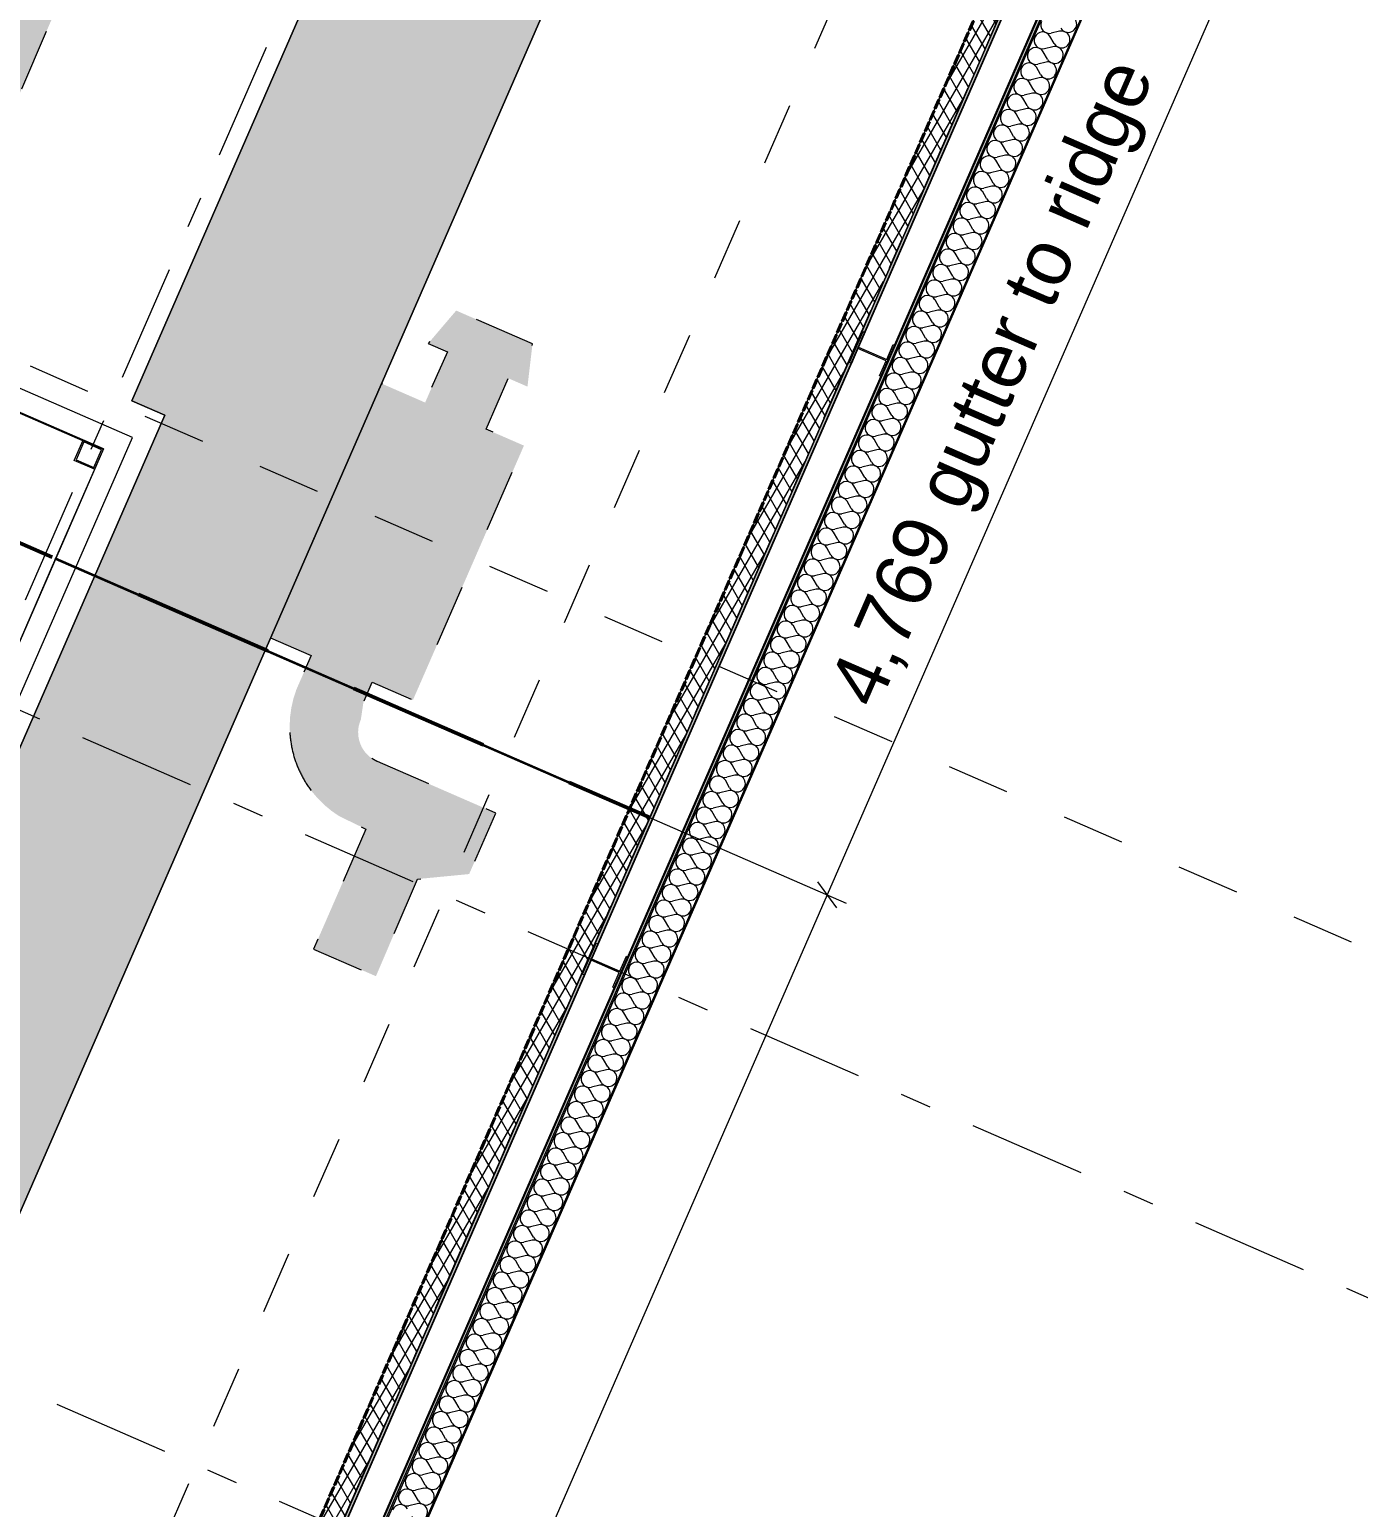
# Model space of a CAD drawing. Header units: millimetres. Extents: x -50172 to 312111, y -142074 to 4572.
# Drawn here: x 15253 to 21238, y -43843 to -37184 of the extents above; entities that cross this region are included whole.
import ezdxf
from ezdxf.enums import TextEntityAlignment as Align

# ---------------------------------------------------------------- set-up
doc = ezdxf.new("R2010")
doc.units = ezdxf.units.MM
doc.header["$MEASUREMENT"] = 0
for name, pattern in [('Dashed', [564.444447, 282.222223, -282.222223]), ('Double Dashed', [1093.611073, 529.166651, -211.666656, 141.111112, -211.666656]), ('Hidden Line', [55, 45, -10]), ('Long Dashed', [1058.333302, 634.99999, -423.333311])]:
    doc.linetypes.add(name, pattern=pattern)
for name, color, linetype in [('A-20-M_Floor_Slab', 7, 'Continuous'), ('A-95-MC_Marker_Section_P2.Marker', 7, 'Continuous'), ('COLUMN.IFC Import', 7, 'Continuous'), ('New_A-15-MG_Structural_Grid_Phase_2', 7, 'Continuous'), ('New_A-20-M_Floor_Slab', 7, 'Continuous'), ('New_A-20-M_Roof', 7, 'Continuous'), ('New_A-25-M_Wall_Ext', 7, 'Continuous'), ('New_A-95-D_1_100', 7, 'Continuous')]:
    doc.layers.add(name, color=color, linetype=linetype)
for name, color, linetype, lineweight, true_color in [('A-20-M_Floor_Slab_Pen_No__107', 7, 'Continuous', 15, 0xa6a6a6), ('New_A-15-MG_Structural_Grid_Phase_2_Pen_No__222', 7, 'Continuous', 13, 0x65af33), ('New_A-25-M_Wall_Ext_Pen_No__107', 7, 'Continuous', 15, 0xa6a6a6), ('New_A-95-P_Drawing_Pen_No__142', 7, 'Continuous', 0, 0xeeeeee), ('New_A-95-P_Drawing_Pen_No__82', 7, 'Continuous', 20, 0xaaaaaa)]:
    doc.layers.add(name, color=color, linetype=linetype, lineweight=lineweight, true_color=true_color)
for name, color, linetype, lineweight in [('A-20-M_Floor_Slab_Pen_No__195', 7, 'Continuous', 35), ('A-20-M_Floor_Slab_Pen_No__4', 7, 'Continuous', 20), ('A-20-M_Floor_Slab_Pen_No__89', 8, 'Continuous', 20), ('A-20-M_Roof_Accessory_Pen_No__1', 7, 'Continuous', 13), ('A-20-M_Roof_Accessory_Pen_No__150', 7, 'Continuous', 0), ('A-95-MC_Marker_Section_P2.Marker_Pen_No__1', 7, 'Continuous', 13), ('COLUMN.IFC Import_Pen_No__2', 8, 'Continuous', 15), ('New_A-20-M_Floor_Slab_Pen_No__87', 8, 'Continuous', 20), ('New_A-20-M_Roof_Accessory_Pen_No__176', 1, 'Continuous', 50), ('New_A-20-M_Roof_Pen_No__92', 8, 'Continuous', 13), ('New_A-25-M_Wall_Ext_Pen_No__1', 7, 'Continuous', 13), ('New_A-95-D_1_100_Pen_No__1', 7, 'Continuous', 13), ('New_A-95-P_Drawing_Pen_No__1', 7, 'Continuous', 13)]:
    doc.layers.add(name, color=color, linetype=linetype, lineweight=lineweight)
doc.styles.add('GENERATED_STYLE_3', font='')
doc.styles.add('GENERATED_STYLE_4', font='')
doc.styles.get('GENERATED_STYLE_3').set_extended_font_data('Arial')
doc.styles.get('GENERATED_STYLE_4').set_extended_font_data('Swis721 BT')
doc.dimstyles.new('GENERATED_STYLE__1', dxfattribs={"dimtxt": 250, "dimasz": 95, "dimexe": 0.18, "dimexo": 50, "dimgap": 0.09, "dimtad": 1, "dimdec": 0, "dimzin": 0, "dimdsep": 46, "dimtxsty": 'GENERATED_STYLE_3', "dimblk": 'ARROWHEAD_2', "dimblk1": 'ARROWHEAD_2', "dimblk2": 'ARROWHEAD_2', "dimcen": 0.09, "dimclrd": 7, "dimclre": 7, "dimclrt": 7, "dimadec": 0, "dimazin": 0, "dimtfac": 1, "dimtdec": 4, "dimtmove": 0, "dimatfit": 3, "dimfxl": 1, "dimtolj": 1, "dimtzin": 0, "dimarcsym": 0})

# ---------------------------------------------------------------- blocks, each defined once
blk = doc.blocks.new('Roof_1_1', base_point=(-23076.4, -22803))
at = {"layer": 'New_A-20-M_Roof_Pen_No__92', "linetype": 'Continuous', "flags": 128}
for points in [[(15369.9, -39567.5), (15073.7, -40247)], [(15370.9, -39565.3), (15370.7, -39565.7), (15369.9, -39567.5)], [(18046, -40734.4), (15369.9, -39567.5)], [(15369.9, -39567.5), (18046, -40734.4)], [(15370.7, -39565.7), (18046.8, -40732.6)], [(18047, -40732.2), (15370.9, -39565.3)], [(14148.5, -49672.6), (18046, -40734.4)], [(18047, -40732.2), (18046.8, -40732.6), (18046, -40734.4)]]:
    blk.add_lwpolyline(points, dxfattribs=at)
blk = doc.blocks.new('Roof_2_1', base_point=(-19442.3, -19430.5))
at = {"layer": 'New_A-20-M_Roof_Pen_No__92', "linetype": 'Continuous', "flags": 128}
for points in [[(18046, -40734.4), (19862.2, -36569.2)], [(12631, -37788.1), (15584.3, -39075.9)], [(15584.5, -39075.5), (12631.2, -37787.7)], [(15585.3, -39073.7), (12632, -37785.9)], [(12632, -37785.9), (15585.3, -39073.6)], [(15585.3, -39073.6), (15369.9, -39567.5)], [(15368.9, -39569.8), (15369.1, -39569.4), (15369.9, -39567.6)], [(15368.9, -39569.8), (18045, -40736.7)], [(18045.2, -40736.3), (15369.1, -39569.4)], [(15369.9, -39567.5), (18046, -40734.4)], [(18046, -40734.4), (15369.9, -39567.6)], [(18045, -40736.7), (18045.2, -40736.3), (18046, -40734.4)]]:
    blk.add_lwpolyline(points, dxfattribs=at)
blk = doc.blocks.new('Slab_2_1', base_point=(22220.5, -31567.4))
at = {"layer": 'A-20-M_Floor_Slab_Pen_No__89', "linetype": 'Continuous', "flags": 128}
blk.add_lwpolyline([(22220.5, -31567.4), (1807.4, -22666.3), (1702.5, -22906.9), (21875, -31703.1), (12362.1, -53519.2), (-4050.1, -46362.7), (-4155, -46603.2), (12497.8, -53864.7)], close=True, dxfattribs=at)
blk = doc.blocks.new('*X78')
at = {"layer": 'New_A-25-M_Wall_Ext_Pen_No__107', "linetype": 'Continuous'}
for p, q in [((19867.2, -37247.7), (19848.4, -37214.5)), ((19891.6, -37191.8), (19854.5, -37200.6)), ((19836.7, -37317.5), (19817.9, -37284.4)), ((19861.1, -37261.6), (19824, -37270.4)), ((19806.3, -37387.3), (19787.5, -37354.2)), ((19830.6, -37331.5), (19793.6, -37340.2)), ((19800.2, -37401.3), (19763.1, -37410.1)), ((19769.7, -37471.1), (19732.7, -37479.9)), ((19775.8, -37457.2), (19757, -37424)), ((19739.3, -37541), (19702.2, -37549.8)), ((19745.4, -37527), (19726.6, -37493.9)), ((19708.8, -37610.8), (19671.8, -37619.6)), ((19714.9, -37596.9), (19696.1, -37563.7)), ((19678.4, -37680.7), (19641.3, -37689.4)), ((19684.5, -37666.7), (19665.7, -37633.6)), ((19647.9, -37750.5), (19610.9, -37759.3)), ((19654, -37736.5), (19635.2, -37703.4)), ((19617.5, -37820.3), (19580.4, -37829.1)), ((19623.6, -37806.4), (19604.8, -37773.2)), ((19593.1, -37876.2), (19574.3, -37843.1)), ((19562.7, -37946.1), (19543.9, -37912.9)), ((19587, -37890.2), (19549.9, -37899)), ((19532.2, -38015.9), (19513.4, -37982.8)), ((19556.6, -37960), (19519.5, -37968.8)), ((19501.7, -38085.7), (19482.9, -38052.6)), ((19526.1, -38029.9), (19489, -38038.6)), ((19471.3, -38155.6), (19452.5, -38122.4)), ((19495.7, -38099.7), (19458.6, -38108.5)), ((19440.8, -38225.4), (19422, -38192.3)), ((19465.2, -38169.5), (19428.1, -38178.3)), ((19410.4, -38295.2), (19391.6, -38262.1)), ((19434.7, -38239.4), (19397.7, -38248.1)), ((19379.9, -38365.1), (19361.1, -38332)), ((19404.3, -38309.2), (19367.2, -38318)), ((19349.5, -38434.9), (19330.7, -38401.8)), ((19373.8, -38379.1), (19336.8, -38387.8)), ((19319, -38504.8), (19300.2, -38471.6)), ((19343.4, -38448.9), (19306.3, -38457.7)), ((19288.6, -38574.6), (19269.8, -38541.5)), ((19312.9, -38518.7), (19275.9, -38527.5)), ((19258.1, -38644.4), (19239.3, -38611.3)), ((19282.5, -38588.6), (19245.4, -38597.3)), ((19227.7, -38714.3), (19208.9, -38681.2)), ((19252, -38658.4), (19215, -38667.2)), ((19197.2, -38784.1), (19178.4, -38751)), ((19221.6, -38728.3), (19184.5, -38737)), ((19191.1, -38798.1), (19154, -38806.9)), ((19160.7, -38867.9), (19123.6, -38876.7)), ((19166.8, -38854), (19148, -38820.8)), ((19130.2, -38937.8), (19093.1, -38946.5)), ((19136.3, -38923.8), (19117.5, -38890.7)), ((19099.8, -39007.6), (19062.7, -39016.4)), ((19105.9, -38993.6), (19087.1, -38960.5)), ((19069.3, -39077.5), (19032.2, -39086.2)), ((19075.4, -39063.5), (19056.6, -39030.4)), ((19038.9, -39147.3), (19001.8, -39156.1)), ((19044.9, -39133.3), (19026.1, -39100.2)), ((19008.4, -39217.1), (18971.3, -39225.9)), ((19014.5, -39203.2), (18995.7, -39170)), ((18984, -39273), (18965.2, -39239.9)), ((18953.6, -39342.8), (18934.8, -39309.7)), ((18977.9, -39287), (18940.9, -39295.7)), ((18923.1, -39412.7), (18904.3, -39379.6)), ((18947.5, -39356.8), (18910.4, -39365.6)), ((18892.7, -39482.5), (18873.9, -39449.4)), ((18917, -39426.7), (18880, -39435.4)), ((18862.2, -39552.4), (18843.4, -39519.2)), ((18886.6, -39496.5), (18849.5, -39505.3)), ((18831.8, -39622.2), (18813, -39589.1)), ((18856.1, -39566.3), (18819.1, -39575.1)), ((18801.3, -39692), (18782.5, -39658.9)), ((18825.7, -39636.2), (18788.6, -39644.9)), ((18770.9, -39761.9), (18752.1, -39728.7)), ((18795.2, -39706), (18758.2, -39714.8)), ((18740.4, -39831.7), (18721.6, -39798.6)), ((18764.8, -39775.8), (18727.7, -39784.6)), ((18710, -39901.6), (18691.2, -39868.4)), ((18734.3, -39845.7), (18697.2, -39854.5)), ((18679.5, -39971.4), (18660.7, -39938.3)), ((18703.9, -39915.5), (18666.8, -39924.3)), ((18649, -40041.2), (18630.2, -40008.1)), ((18673.4, -39985.4), (18636.3, -39994.1)), ((18618.6, -40111.1), (18599.8, -40077.9)), ((18643, -40055.2), (18605.9, -40064)), ((18588.1, -40180.9), (18569.3, -40147.8)), ((18612.5, -40125), (18575.4, -40133.8)), ((18582.1, -40194.9), (18545, -40203.7)), ((18551.6, -40264.7), (18514.5, -40273.5)), ((18557.7, -40250.8), (18538.9, -40217.6)), ((18521.1, -40334.6), (18484.1, -40343.3)), ((18527.2, -40320.6), (18508.4, -40287.5)), ((18490.7, -40404.4), (18453.6, -40413.2)), ((18496.8, -40390.4), (18478, -40357.3)), ((18460.2, -40474.2), (18423.2, -40483)), ((18466.3, -40460.3), (18447.5, -40427.1)), ((18429.8, -40544.1), (18392.7, -40552.9)), ((18435.9, -40530.1), (18417.1, -40497)), ((18399.3, -40613.9), (18362.3, -40622.7)), ((18405.4, -40600), (18386.6, -40566.8)), ((18375, -40669.8), (18356.2, -40636.7)), ((18344.5, -40739.6), (18325.7, -40706.5)), ((18368.9, -40683.8), (18331.8, -40692.5)), ((18314.1, -40809.5), (18295.3, -40776.3)), ((18338.4, -40753.6), (18301.4, -40762.4)), ((18283.6, -40879.3), (18264.8, -40846.2)), ((18308, -40823.4), (18270.9, -40832.2)), ((18253.2, -40949.2), (18234.4, -40916)), ((18277.5, -40893.3), (18240.4, -40902.1)), ((18222.7, -41019), (18203.9, -40985.9)), ((18247.1, -40963.1), (18210, -40971.9)), ((18192.2, -41088.8), (18173.4, -41055.7)), ((18216.6, -41033), (18179.5, -41041.7)), ((18161.8, -41158.7), (18143, -41125.5)), ((18186.2, -41102.8), (18149.1, -41111.6)), ((18131.3, -41228.5), (18112.5, -41195.4)), ((18155.7, -41172.6), (18118.6, -41181.4)), ((18100.9, -41298.4), (18082.1, -41265.2)), ((18125.2, -41242.5), (18088.2, -41251.3)), ((18070.4, -41368.2), (18051.6, -41335.1)), ((18094.8, -41312.3), (18057.7, -41321.1)), ((18040, -41438), (18021.2, -41404.9)), ((18064.3, -41382.2), (18027.3, -41390.9)), ((18009.5, -41507.9), (17990.7, -41474.7)), ((18033.9, -41452), (17996.8, -41460.8)), ((17979.1, -41577.7), (17960.3, -41544.6)), ((18003.4, -41521.8), (17966.4, -41530.6)), ((17948.6, -41647.6), (17929.8, -41614.4)), ((17973, -41591.7), (17935.9, -41600.4)), ((17942.5, -41661.5), (17905.5, -41670.3)), ((17912.1, -41731.4), (17875, -41740.1)), ((17918.2, -41717.4), (17899.4, -41684.3)), ((17881.6, -41801.2), (17844.5, -41810)), ((17887.7, -41787.2), (17868.9, -41754.1)), ((17851.2, -41871), (17814.1, -41879.8)), ((17857.3, -41857.1), (17838.5, -41823.9)), ((17820.7, -41940.9), (17783.6, -41949.6)), ((17826.8, -41926.9), (17808, -41893.8)), ((17790.3, -42010.7), (17753.2, -42019.5)), ((17796.3, -41996.7), (17777.5, -41963.6)), ((17759.8, -42080.6), (17722.7, -42089.3)), ((17765.9, -42066.6), (17747.1, -42033.5)), ((17735.4, -42136.4), (17716.6, -42103.3)), ((17705, -42206.3), (17686.2, -42173.1)), ((17729.4, -42150.4), (17692.3, -42159.2)), ((17674.5, -42276.1), (17655.7, -42243)), ((17698.9, -42220.2), (17661.8, -42229)), ((17644.1, -42345.9), (17625.3, -42312.8)), ((17668.4, -42290.1), (17631.4, -42298.8)), ((17613.6, -42415.8), (17594.8, -42382.7)), ((17638, -42359.9), (17600.9, -42368.7)), ((17583.2, -42485.6), (17564.4, -42452.5)), ((17607.5, -42429.8), (17570.5, -42438.5)), ((17552.7, -42555.5), (17533.9, -42522.3)), ((17577.1, -42499.6), (17540, -42508.4)), ((17522.3, -42625.3), (17503.5, -42592.2)), ((17546.6, -42569.4), (17509.6, -42578.2)), ((17491.8, -42695.1), (17473, -42662)), ((17516.2, -42639.3), (17479.1, -42648)), ((17461.4, -42765), (17442.6, -42731.9)), ((17485.7, -42709.1), (17448.7, -42717.9)), ((17430.9, -42834.8), (17412.1, -42801.7)), ((17455.3, -42779), (17418.2, -42787.7)), ((17400.5, -42904.7), (17381.7, -42871.5)), ((17424.8, -42848.8), (17387.7, -42857.6)), ((17370, -42974.5), (17351.2, -42941.4)), ((17394.4, -42918.6), (17357.3, -42927.4)), ((17339.5, -43044.3), (17320.7, -43011.2)), ((17363.9, -42988.5), (17326.8, -42997.2)), ((17333.5, -43058.3), (17296.4, -43067.1)), ((17303, -43128.2), (17265.9, -43136.9)), ((17309.1, -43114.2), (17290.3, -43081)), ((17272.5, -43198), (17235.5, -43206.8)), ((17278.6, -43184), (17259.8, -43150.9)), ((17242.1, -43267.8), (17205, -43276.6)), ((17248.2, -43253.9), (17229.4, -43220.7)), ((17211.6, -43337.7), (17174.6, -43346.4)), ((17217.7, -43323.7), (17198.9, -43290.6)), ((17181.2, -43407.5), (17144.1, -43416.3)), ((17187.3, -43393.5), (17168.5, -43360.4)), ((17150.7, -43477.3), (17113.7, -43486.1)), ((17156.8, -43463.4), (17138, -43430.2)), ((17126.4, -43533.2), (17107.6, -43500.1)), ((17095.9, -43603.1), (17077.1, -43569.9)), ((17120.3, -43547.2), (17083.2, -43556)), ((17065.5, -43672.9), (17046.7, -43639.8)), ((17089.8, -43617), (17052.8, -43625.8)), ((17035, -43742.7), (17016.2, -43709.6)), ((17059.4, -43686.9), (17022.3, -43695.6)), ((17004.6, -43812.6), (16985.8, -43779.4)), ((17028.9, -43756.7), (16991.8, -43765.5)), ((16998.5, -43826.5), (16961.4, -43835.3))]:
    blk.add_line(p, q, dxfattribs=at)
for centre, start, end in [((19845.7, -37163.5), 156.44041, 283.31031), ((19930.8, -37159), 209.57051, 103.31031), ((19815.3, -37233.3), 156.44041, 283.31031), ((19815.3, -37233.3), 29.57051, 156.44041), ((19900.3, -37228.9), 209.57051, 103.31031), ((19784.8, -37303.2), 29.57051, 156.44041), ((19869.9, -37298.7), 209.57051, 103.31031), ((19754.3, -37373), 29.57051, 156.44041), ((19784.8, -37303.2), 156.44041, 283.31031), ((19839.4, -37368.5), 209.57051, 103.31031), ((19723.9, -37442.8), 29.57051, 156.44041), ((19754.3, -37373), 156.44041, 283.31031), ((19809, -37438.4), 209.57051, 103.31031), ((19693.4, -37512.7), 29.57051, 156.44041), ((19723.9, -37442.8), 156.44041, 283.31031), ((19778.5, -37508.2), 209.57051, 103.31031), ((19663, -37582.5), 29.57051, 156.44041), ((19693.4, -37512.7), 156.44041, 283.31031), ((19748.1, -37578.1), 209.57051, 103.31031), ((19632.5, -37652.4), 29.57051, 156.44041), ((19663, -37582.5), 156.44041, 283.31031), ((19717.6, -37647.9), 209.57051, 103.31031), ((19602.1, -37722.2), 29.57051, 156.44041), ((19632.5, -37652.4), 156.44041, 283.31031), ((19687.1, -37717.7), 209.57051, 103.31031), ((19602.1, -37722.2), 156.44041, 283.31031), ((19656.7, -37787.6), 209.57051, 103.31031), ((19571.6, -37792), 156.44041, 283.31031), ((19571.6, -37792), 29.57051, 156.44041), ((19626.2, -37857.4), 209.57051, 103.31031), ((19541.2, -37861.9), 156.44041, 283.31031), ((19541.2, -37861.9), 29.57051, 156.44041), ((19510.7, -37931.7), 156.44041, 283.31031), ((19510.7, -37931.7), 29.57051, 156.44041), ((19595.8, -37927.3), 209.57051, 103.31031), ((19480.3, -38001.6), 156.44041, 283.31031), ((19480.3, -38001.6), 29.57051, 156.44041), ((19565.3, -37997.1), 209.57051, 103.31031), ((19449.8, -38071.4), 156.44041, 283.31031), ((19449.8, -38071.4), 29.57051, 156.44041), ((19534.9, -38066.9), 209.57051, 103.31031), ((19419.4, -38141.2), 156.44041, 283.31031), ((19419.4, -38141.2), 29.57051, 156.44041), ((19504.4, -38136.8), 209.57051, 103.31031), ((19388.9, -38211.1), 156.44041, 283.31031), ((19388.9, -38211.1), 29.57051, 156.44041), ((19474, -38206.6), 209.57051, 103.31031), ((19358.5, -38280.9), 156.44041, 283.31031), ((19358.5, -38280.9), 29.57051, 156.44041), ((19443.5, -38276.4), 209.57051, 103.31031), ((19328, -38350.8), 156.44041, 283.31031), ((19328, -38350.8), 29.57051, 156.44041), ((19413.1, -38346.3), 209.57051, 103.31031), ((19297.5, -38420.6), 156.44041, 283.31031), ((19297.5, -38420.6), 29.57051, 156.44041), ((19382.6, -38416.1), 209.57051, 103.31031), ((19267.1, -38490.4), 156.44041, 283.31031), ((19267.1, -38490.4), 29.57051, 156.44041), ((19352.2, -38486), 209.57051, 103.31031), ((19236.6, -38560.3), 156.44041, 283.31031), ((19236.6, -38560.3), 29.57051, 156.44041), ((19321.7, -38555.8), 209.57051, 103.31031), ((19206.2, -38630.1), 156.44041, 283.31031), ((19206.2, -38630.1), 29.57051, 156.44041), ((19291.3, -38625.6), 209.57051, 103.31031), ((19175.7, -38700), 156.44041, 283.31031), ((19175.7, -38700), 29.57051, 156.44041), ((19260.8, -38695.5), 209.57051, 103.31031), ((19145.3, -38769.8), 29.57051, 156.44041), ((19230.3, -38765.3), 209.57051, 103.31031), ((19114.8, -38839.6), 29.57051, 156.44041), ((19145.3, -38769.8), 156.44041, 283.31031), ((19199.9, -38835.2), 209.57051, 103.31031), ((19084.4, -38909.5), 29.57051, 156.44041), ((19114.8, -38839.6), 156.44041, 283.31031), ((19169.4, -38905), 209.57051, 103.31031), ((19053.9, -38979.3), 29.57051, 156.44041), ((19084.4, -38909.5), 156.44041, 283.31031), ((19139, -38974.8), 209.57051, 103.31031), ((19023.5, -39049.2), 29.57051, 156.44041), ((19053.9, -38979.3), 156.44041, 283.31031), ((19108.5, -39044.7), 209.57051, 103.31031), ((18993, -39119), 29.57051, 156.44041), ((19023.5, -39049.2), 156.44041, 283.31031), ((19078.1, -39114.5), 209.57051, 103.31031), ((18962.6, -39188.8), 29.57051, 156.44041), ((18993, -39119), 156.44041, 283.31031), ((19047.6, -39184.4), 209.57051, 103.31031), ((18962.6, -39188.8), 156.44041, 283.31031), ((19017.2, -39254.2), 209.57051, 103.31031), ((18932.1, -39258.7), 156.44041, 283.31031), ((18932.1, -39258.7), 29.57051, 156.44041), ((18901.7, -39328.5), 156.44041, 283.31031), ((18901.7, -39328.5), 29.57051, 156.44041), ((18986.7, -39324), 209.57051, 103.31031), ((18871.2, -39398.3), 156.44041, 283.31031), ((18871.2, -39398.3), 29.57051, 156.44041), ((18956.3, -39393.9), 209.57051, 103.31031), ((18840.7, -39468.2), 156.44041, 283.31031), ((18840.7, -39468.2), 29.57051, 156.44041), ((18925.8, -39463.7), 209.57051, 103.31031), ((18810.3, -39538), 156.44041, 283.31031), ((18810.3, -39538), 29.57051, 156.44041), ((18895.4, -39533.6), 209.57051, 103.31031), ((18779.8, -39607.9), 156.44041, 283.31031), ((18779.8, -39607.9), 29.57051, 156.44041), ((18864.9, -39603.4), 209.57051, 103.31031), ((18749.4, -39677.7), 156.44041, 283.31031), ((18749.4, -39677.7), 29.57051, 156.44041), ((18834.4, -39673.2), 209.57051, 103.31031), ((18718.9, -39747.5), 156.44041, 283.31031), ((18718.9, -39747.5), 29.57051, 156.44041), ((18804, -39743.1), 209.57051, 103.31031), ((18688.5, -39817.4), 156.44041, 283.31031), ((18688.5, -39817.4), 29.57051, 156.44041), ((18773.5, -39812.9), 209.57051, 103.31031), ((18658, -39887.2), 156.44041, 283.31031), ((18658, -39887.2), 29.57051, 156.44041), ((18743.1, -39882.8), 209.57051, 103.31031), ((18627.6, -39957.1), 156.44041, 283.31031), ((18627.6, -39957.1), 29.57051, 156.44041), ((18712.6, -39952.6), 209.57051, 103.31031), ((18597.1, -40026.9), 156.44041, 283.31031), ((18597.1, -40026.9), 29.57051, 156.44041), ((18682.2, -40022.4), 209.57051, 103.31031), ((18566.7, -40096.7), 156.44041, 283.31031), ((18566.7, -40096.7), 29.57051, 156.44041), ((18651.7, -40092.3), 209.57051, 103.31031), ((18536.2, -40166.6), 29.57051, 156.44041), ((18621.3, -40162.1), 209.57051, 103.31031), ((18505.8, -40236.4), 29.57051, 156.44041), ((18536.2, -40166.6), 156.44041, 283.31031), ((18590.8, -40232), 209.57051, 103.31031), ((18475.3, -40306.3), 29.57051, 156.44041), ((18505.8, -40236.4), 156.44041, 283.31031), ((18560.4, -40301.8), 209.57051, 103.31031), ((18444.8, -40376.1), 29.57051, 156.44041), ((18475.3, -40306.3), 156.44041, 283.31031), ((18529.9, -40371.6), 209.57051, 103.31031), ((18414.4, -40445.9), 29.57051, 156.44041), ((18444.8, -40376.1), 156.44041, 283.31031), ((18499.5, -40441.5), 209.57051, 103.31031), ((18383.9, -40515.8), 29.57051, 156.44041), ((18414.4, -40445.9), 156.44041, 283.31031), ((18469, -40511.3), 209.57051, 103.31031), ((18353.5, -40585.6), 29.57051, 156.44041), ((18383.9, -40515.8), 156.44041, 283.31031), ((18438.6, -40581.2), 209.57051, 103.31031), ((18353.5, -40585.6), 156.44041, 283.31031), ((18408.1, -40651), 209.57051, 103.31031), ((18323, -40655.5), 156.44041, 283.31031), ((18323, -40655.5), 29.57051, 156.44041), ((18377.6, -40720.8), 209.57051, 103.31031), ((18292.6, -40725.3), 156.44041, 283.31031), ((18292.6, -40725.3), 29.57051, 156.44041), ((18262.1, -40795.1), 156.44041, 283.31031), ((18262.1, -40795.1), 29.57051, 156.44041), ((18347.2, -40790.7), 209.57051, 103.31031), ((18231.7, -40865), 156.44041, 283.31031), ((18231.7, -40865), 29.57051, 156.44041), ((18316.7, -40860.5), 209.57051, 103.31031), ((18201.2, -40934.8), 156.44041, 283.31031), ((18201.2, -40934.8), 29.57051, 156.44041), ((18286.3, -40930.4), 209.57051, 103.31031), ((18170.8, -41004.7), 156.44041, 283.31031), ((18170.8, -41004.7), 29.57051, 156.44041), ((18255.8, -41000.2), 209.57051, 103.31031), ((18140.3, -41074.5), 156.44041, 283.31031), ((18140.3, -41074.5), 29.57051, 156.44041), ((18225.4, -41070), 209.57051, 103.31031), ((18109.9, -41144.3), 156.44041, 283.31031), ((18109.9, -41144.3), 29.57051, 156.44041), ((18194.9, -41139.9), 209.57051, 103.31031), ((18079.4, -41214.2), 156.44041, 283.31031), ((18079.4, -41214.2), 29.57051, 156.44041), ((18164.5, -41209.7), 209.57051, 103.31031), ((18049, -41284), 156.44041, 283.31031), ((18049, -41284), 29.57051, 156.44041), ((18134, -41279.6), 209.57051, 103.31031), ((18018.5, -41353.9), 156.44041, 283.31031), ((18018.5, -41353.9), 29.57051, 156.44041), ((18103.6, -41349.4), 209.57051, 103.31031), ((17988, -41423.7), 156.44041, 283.31031), ((17988, -41423.7), 29.57051, 156.44041), ((18073.1, -41419.2), 209.57051, 103.31031), ((17957.6, -41493.5), 156.44041, 283.31031), ((17957.6, -41493.5), 29.57051, 156.44041), ((18042.7, -41489.1), 209.57051, 103.31031), ((17927.1, -41563.4), 156.44041, 283.31031), ((17927.1, -41563.4), 29.57051, 156.44041), ((18012.2, -41558.9), 209.57051, 103.31031), ((17896.7, -41633.2), 29.57051, 156.44041), ((17981.8, -41628.8), 209.57051, 103.31031), ((17866.2, -41703.1), 29.57051, 156.44041), ((17896.7, -41633.2), 156.44041, 283.31031), ((17951.3, -41698.6), 209.57051, 103.31031), ((17835.8, -41772.9), 29.57051, 156.44041), ((17866.2, -41703.1), 156.44041, 283.31031), ((17920.8, -41768.4), 209.57051, 103.31031), ((17805.3, -41842.7), 29.57051, 156.44041), ((17835.8, -41772.9), 156.44041, 283.31031), ((17890.4, -41838.3), 209.57051, 103.31031), ((17774.9, -41912.6), 29.57051, 156.44041), ((17805.3, -41842.7), 156.44041, 283.31031), ((17859.9, -41908.1), 209.57051, 103.31031), ((17744.4, -41982.4), 29.57051, 156.44041), ((17774.9, -41912.6), 156.44041, 283.31031), ((17829.5, -41977.9), 209.57051, 103.31031), ((17714, -42052.3), 29.57051, 156.44041), ((17744.4, -41982.4), 156.44041, 283.31031), ((17799, -42047.8), 209.57051, 103.31031), ((17714, -42052.3), 156.44041, 283.31031), ((17768.6, -42117.6), 209.57051, 103.31031), ((17683.5, -42122.1), 156.44041, 283.31031), ((17683.5, -42122.1), 29.57051, 156.44041), ((17653.1, -42191.9), 156.44041, 283.31031), ((17653.1, -42191.9), 29.57051, 156.44041), ((17738.1, -42187.5), 209.57051, 103.31031), ((17622.6, -42261.8), 156.44041, 283.31031), ((17622.6, -42261.8), 29.57051, 156.44041), ((17707.7, -42257.3), 209.57051, 103.31031), ((17592.1, -42331.6), 156.44041, 283.31031), ((17592.1, -42331.6), 29.57051, 156.44041), ((17677.2, -42327.1), 209.57051, 103.31031), ((17561.7, -42401.5), 156.44041, 283.31031), ((17561.7, -42401.5), 29.57051, 156.44041), ((17646.8, -42397), 209.57051, 103.31031), ((17531.2, -42471.3), 156.44041, 283.31031), ((17531.2, -42471.3), 29.57051, 156.44041), ((17616.3, -42466.8), 209.57051, 103.31031), ((17500.8, -42541.1), 156.44041, 283.31031), ((17500.8, -42541.1), 29.57051, 156.44041), ((17585.9, -42536.7), 209.57051, 103.31031), ((17470.3, -42611), 156.44041, 283.31031), ((17470.3, -42611), 29.57051, 156.44041), ((17555.4, -42606.5), 209.57051, 103.31031), ((17439.9, -42680.8), 156.44041, 283.31031), ((17439.9, -42680.8), 29.57051, 156.44041), ((17524.9, -42676.3), 209.57051, 103.31031), ((17409.4, -42750.7), 156.44041, 283.31031), ((17409.4, -42750.7), 29.57051, 156.44041), ((17494.5, -42746.2), 209.57051, 103.31031), ((17379, -42820.5), 156.44041, 283.31031), ((17379, -42820.5), 29.57051, 156.44041), ((17464, -42816), 209.57051, 103.31031), ((17348.5, -42890.3), 156.44041, 283.31031), ((17348.5, -42890.3), 29.57051, 156.44041), ((17433.6, -42885.9), 209.57051, 103.31031), ((17318.1, -42960.2), 156.44041, 283.31031), ((17318.1, -42960.2), 29.57051, 156.44041), ((17403.1, -42955.7), 209.57051, 103.31031), ((17287.6, -43030), 29.57051, 156.44041), ((17372.7, -43025.5), 209.57051, 103.31031), ((17257.2, -43099.8), 29.57051, 156.44041), ((17287.6, -43030), 156.44041, 283.31031), ((17342.2, -43095.4), 209.57051, 103.31031), ((17226.7, -43169.7), 29.57051, 156.44041), ((17257.2, -43099.8), 156.44041, 283.31031), ((17311.8, -43165.2), 209.57051, 103.31031), ((17196.3, -43239.5), 29.57051, 156.44041), ((17226.7, -43169.7), 156.44041, 283.31031), ((17281.3, -43235.1), 209.57051, 103.31031), ((17165.8, -43309.4), 29.57051, 156.44041), ((17196.3, -43239.5), 156.44041, 283.31031), ((17250.9, -43304.9), 209.57051, 103.31031), ((17135.3, -43379.2), 29.57051, 156.44041), ((17165.8, -43309.4), 156.44041, 283.31031), ((17220.4, -43374.7), 209.57051, 103.31031), ((17104.9, -43449), 29.57051, 156.44041), ((17135.3, -43379.2), 156.44041, 283.31031), ((17190, -43444.6), 209.57051, 103.31031), ((17104.9, -43449), 156.44041, 283.31031), ((17159.5, -43514.4), 209.57051, 103.31031), ((17074.4, -43518.9), 156.44041, 283.31031), ((17074.4, -43518.9), 29.57051, 156.44041), ((17129.1, -43584.3), 209.57051, 103.31031), ((17044, -43588.7), 156.44041, 283.31031), ((17044, -43588.7), 29.57051, 156.44041), ((17013.5, -43658.6), 156.44041, 283.31031), ((17013.5, -43658.6), 29.57051, 156.44041), ((17098.6, -43654.1), 209.57051, 103.31031), ((16983.1, -43728.4), 156.44041, 283.31031), ((16983.1, -43728.4), 29.57051, 156.44041), ((17068.1, -43723.9), 209.57051, 103.31031), ((16952.6, -43798.2), 156.44041, 283.31031), ((16952.6, -43798.2), 29.57051, 156.44041), ((17037.7, -43793.8), 209.57051, 103.31031), ((16922.2, -43868.1), 29.57051, 156.44041), ((17007.2, -43863.6), 209.57051, 103.31031)]:
    blk.add_arc(centre, 38.1, start, end, dxfattribs=at)
blk = doc.blocks.new('Wall_2_1', base_point=(12413.8, -53650.9))
at = {"layer": 'New_A-25-M_Wall_Ext_Pen_No__107', "linetype": 'Continuous'}
h = blk.add_hatch(dxfattribs=at)
h.set_pattern_fill('Plaster_0001', color=256, style=0, pattern_type=2)
h.set_pattern_definition([(0, (0, 0), (0, 173.2051), [0, -100]), (0, (50, 86.6), (0, 173.2051), [0, -100])])
h.paths.add_polyline_path([(12592.1, -54105), (22460.8, -31473), (22454.8, -31475.4), (12589.8, -54099.1)])
for points in [[(12504, -53880.6), (22236.3, -31561.2), (22220.5, -31567.4), (12497.8, -53864.8)], [(22006.6, -31651.4), (12413.8, -53650.9), (12420.2, -53667.3), (22023.1, -31644.9)]]:
    blk.add_hatch(color=256, dxfattribs=at).paths.add_polyline_path(points)
at = {"layer": 'New_A-25-M_Wall_Ext_Pen_No__107', "linetype": 'Continuous', "lineweight": 0, "true_color": 0x535353}
for points in [[(12497.8, -53864.8), (22220.5, -31567.4), (22216.6, -31568.9), (12496.2, -53860.8)], [(12421.8, -53671.3), (22027, -31643.4), (22023.1, -31644.9), (12420.2, -53667.3)]]:
    blk.add_hatch(color=251, dxfattribs=at).paths.add_polyline_path(points)
at = {"layer": 'New_A-25-M_Wall_Ext_Pen_No__1', "linetype": 'Continuous'}
for p, q in [((12589.8, -54099.1), (22454.8, -31475.4)), ((12504, -53880.6), (22236.3, -31561.2)), ((12507.1, -53888.5), (22244.2, -31558.1)), ((12496.2, -53860.8), (22216.6, -31568.9)), ((12497.8, -53864.8), (22220.5, -31567.4)), ((22023.1, -31644.9), (12420.2, -53667.3)), ((12421.8, -53671.3), (22027, -31643.4))]:
    blk.add_line(p, q, dxfattribs=at)
at = {"layer": 'New_A-25-M_Wall_Ext_Pen_No__1', "linetype": 'Continuous', "flags": 128}
for points in [[(12592.1, -54105), (22460.8, -31473)], [(22006.6, -31651.4), (12413.8, -53650.9)]]:
    blk.add_lwpolyline(points, dxfattribs=at)
at = {"layer": 'New_A-25-M_Wall_Ext', "color": 250, "lineweight": 50, "true_color": 0x2a2a2a}
blk.add_blockref('*X78', (0, 0), dxfattribs=at)
blk = doc.blocks.new('Wall_20_1', base_point=(15585.3, -39073.6))
at = {"layer": 'New_A-20-M_Floor_Slab_Pen_No__87', "linetype": 'Continuous', "flags": 128}
for points in [[(15585.3, -39073.6), (15073.7, -40247)], [(15125.3, -40378.6), (15716.9, -39022)]]:
    blk.add_lwpolyline(points, dxfattribs=at)
blk = doc.blocks.new('Wall_21_1', base_point=(12632, -37785.9))
at = {"layer": 'New_A-20-M_Floor_Slab_Pen_No__87', "linetype": 'Continuous', "flags": 128}
for points in [[(15716.9, -39022), (12580.3, -37654.2)], [(12632, -37785.9), (15585.3, -39073.6)]]:
    blk.add_lwpolyline(points, dxfattribs=at)
blk = doc.blocks.new('*X145')
at = {"layer": 'A-20-M_Floor_Slab_Pen_No__107', "linetype": 'Continuous'}
for points in [[(19282.1, -37649.5), (19284.2, -37649.5), (19348.1, -37503), (19348.1, -37499.5), (19347.5, -37499.5)], [(19348.1, -37498), (19347.5, -37499.5), (19348.1, -37499.5)], [(19216.6, -37799.5), (19218.8, -37799.5), (19284.2, -37649.5), (19282.1, -37649.5)], [(19216.6, -37799.5), (19198.1, -37842), (19198.1, -37847), (19218.8, -37799.5)], [(19048.1, -38186.1), (19020.4, -38249.5), (19022.6, -38249.5), (19048.1, -38191.1)], [(18955, -38399.5), (18957.2, -38399.5), (19022.6, -38249.5), (19020.4, -38249.5)], [(18955, -38399.5), (18898.1, -38530.1), (18898.1, -38535.1), (18957.2, -38399.5)], [(18748, -38874.2), (18693.4, -38999.5), (18695.6, -38999.5), (18748, -38879.2)], [(18628, -39149.5), (18630.2, -39149.5), (18695.6, -38999.5), (18693.4, -38999.5)], [(18628, -39149.5), (18598, -39218.2), (18598, -39223.2), (18630.2, -39149.5)], [(18366.3, -39749.5), (18368.5, -39749.5), (18433.9, -39599.5), (18431.7, -39599.5)], [(18448, -39562.2), (18431.7, -39599.5), (18433.9, -39599.5), (18448, -39567.2)], [(18300.9, -39899.5), (18303.1, -39899.5), (18368.5, -39749.5), (18366.3, -39749.5)], [(18300.9, -39899.5), (18298, -39906.3), (18298, -39911.3), (18303.1, -39899.5)], [(18148, -40250.3), (18104.7, -40349.6), (18106.9, -40349.6), (18148, -40255.3)], [(18039.3, -40499.6), (18041.5, -40499.6), (18106.9, -40349.6), (18104.7, -40349.6)], [(18039.3, -40499.6), (17998, -40594.3), (17998, -40599.3), (18041.5, -40499.6)], [(17777.7, -41099.6), (17779.8, -41099.6), (17845.3, -40949.6), (17843.1, -40949.6)], [(17848, -40938.4), (17843.1, -40949.6), (17845.3, -40949.6), (17848, -40943.4)], [(17712.3, -41249.6), (17714.4, -41249.6), (17779.8, -41099.6), (17777.7, -41099.6)], [(17712.3, -41249.6), (17697.9, -41282.4), (17697.9, -41287.4), (17714.4, -41249.6)], [(17547.9, -41626.4), (17516, -41699.6), (17518.2, -41699.6), (17547.9, -41631.4)], [(17450.6, -41849.6), (17452.8, -41849.6), (17518.2, -41699.6), (17516, -41699.6)], [(17450.6, -41849.6), (17397.9, -41970.5), (17397.9, -41975.5), (17452.8, -41849.6)], [(17247.9, -42314.5), (17189, -42449.6), (17191.2, -42449.6), (17247.9, -42319.5)], [(17123.6, -42599.6), (17125.8, -42599.6), (17191.2, -42449.6), (17189, -42449.6)], [(17123.6, -42599.6), (17097.9, -42658.6), (17097.9, -42663.6), (17125.8, -42599.6)], [(16947.8, -43002.6), (16927.4, -43049.6), (16929.5, -43049.6), (16947.8, -43007.6)], [(16861.9, -43199.6), (16864.1, -43199.6), (16929.5, -43049.6), (16927.4, -43049.6)], [(16797.8, -43349.6), (16798.7, -43349.6), (16864.1, -43199.6), (16861.9, -43199.6), (16797.8, -43346.6)], [(16798.7, -43349.6), (16797.8, -43349.6), (16797.8, -43351.6)], [(16647.8, -43690.7), (16600.3, -43799.6), (16602.5, -43799.6), (16647.8, -43695.7)], [(16534.9, -43949.6), (16537.1, -43949.6), (16602.5, -43799.6), (16600.3, -43799.6)]]:
    blk.add_hatch(color=256, dxfattribs=at).paths.add_polyline_path(points)
blk = doc.blocks.new('Wall_57_1', base_point=(12362.1, -53519.2))
at = {"layer": 'A-20-M_Floor_Slab_Pen_No__107', "linetype": 'Continuous'}
h = blk.add_hatch(dxfattribs=at)
h.set_pattern_fill('Batt_Insulation_0001', color=256, style=0, pattern_type=2)
h.set_pattern_definition([(60, (0, 0), (-43.30127, 25), []), (120, (0, 0), (43.30127, 25), [])])
h.paths.add_polyline_path([(21877.6, -31702.1), (12363.1, -53521.9), (12413.8, -53650.9), (22006.6, -31651.4)])
at = {"layer": 'A-20-M_Floor_Slab_Pen_No__195', "linetype": 'Hidden Line'}
blk.add_line((21877.6, -31702.1), (12363.1, -53521.9), dxfattribs=at)
at = {"layer": 'A-20-M_Floor_Slab_Pen_No__195', "linetype": 'Hidden Line', "flags": 128}
blk.add_lwpolyline([(21875, -31703.1), (12362.1, -53519.2)], dxfattribs=at)
at = {"layer": 'A-20-M_Floor_Slab_Pen_No__4', "linetype": 'Continuous', "flags": 128}
blk.add_lwpolyline([(12413.8, -53650.9), (22006.6, -31651.4)], dxfattribs=at)
at = {"layer": 'A-20-M_Floor_Slab', "color": 250, "lineweight": 50, "true_color": 0x2a2a2a}
blk.add_blockref('*X145', (0, 0), dxfattribs=at)
blk = doc.blocks.new('Column 53')
at = {"layer": 'COLUMN.IFC Import_Pen_No__2', "linetype": 'Continuous'}
for p, q in [((-76.45, 78.8), (76.45, 78.8)), ((-76.45, 69.4), (-76.45, 78.8)), ((-3.25, 69.4), (-76.45, 69.4)), ((-3.25, -69.4), (-3.25, 69.4)), ((3.25, 69.4), (3.25, -69.4)), ((76.45, 69.4), (3.25, 69.4)), ((76.45, 78.8), (76.45, 69.4)), ((-76.45, -69.4), (-3.25, -69.4)), ((-76.45, -78.8), (-76.45, -69.4)), ((76.45, -78.8), (-76.45, -78.8)), ((3.25, -69.4), (76.45, -69.4)), ((76.45, -69.4), (76.45, -78.8))]:
    blk.add_line(p, q, dxfattribs=at)
blk = doc.blocks.new('Column 54')
at = {"layer": 'COLUMN.IFC Import_Pen_No__2', "linetype": 'Continuous'}
for p, q in [((-76.45, 78.8), (76.45, 78.8)), ((-76.45, 69.4), (-76.45, 78.8)), ((-3.25, 69.4), (-76.45, 69.4)), ((-3.25, -69.4), (-3.25, 69.4)), ((3.25, 69.4), (3.25, -69.4)), ((76.45, 69.4), (3.25, 69.4)), ((76.45, 78.8), (76.45, 69.4)), ((-76.45, -69.4), (-3.25, -69.4)), ((-76.45, -78.8), (-76.45, -69.4)), ((76.45, -78.8), (-76.45, -78.8)), ((3.25, -69.4), (76.45, -69.4)), ((76.45, -69.4), (76.45, -78.8))]:
    blk.add_line(p, q, dxfattribs=at)
blk = doc.blocks.new('Column 62')
at = {"layer": 'COLUMN.IFC Import_Pen_No__2', "linetype": 'Continuous'}
for p, q in [((-50, -50), (-50, 50)), ((-50, 50), (50, 50)), ((43.7, 43.7), (-43.7, 43.7)), ((-43.7, 43.7), (-43.7, -43.7)), ((43.7, -43.7), (43.7, 43.7)), ((50, 50), (50, -50)), ((50, -50), (-50, -50)), ((-43.7, -43.7), (43.7, -43.7))]:
    blk.add_line(p, q, dxfattribs=at)
blk = doc.blocks.new('*D342')
at = {"layer": 'New_A-95-D_1_100_Pen_No__1', "linetype": 'Continuous'}
for p, q in [((22805.8, -31999.9), (20751.4, -36711.4)), ((19599, -36209), (20837.3, -36748.9)), ((20794.2, -36769.5), (20708.5, -36653.4)), ((20751.4, -36711.4), (18845.2, -41082.9)), ((17820.9, -40636.3), (18931.1, -41120.4)), ((18845.2, -41082.9), (14857.7, -50227.4)), ((18888, -41141), (18802.3, -41024.9))]:
    blk.add_line(p, q, dxfattribs=at)
at = {"layer": 'New_A-95-D_1_100_Pen_No__1', "insert": (19139.1, -40283.7), "char_height": 250, "attachment_point": 7, "rotation": 66.44041, "style": 'GENERATED_STYLE_3'}
blk.add_mtext('\\A1;{\\fArial|b0|i0|c0|p34;4,769 gutter to ridge}', dxfattribs=at)
blk = doc.blocks.new('ARROWHEAD_2')
at = {"color": 0, "linetype": 'Continuous', "lineweight": 0}
for p, q in [((0, 0), (-1, 0)), ((-0.378, -0.655), (0.378, 0.655))]:
    blk.add_line(p, q, dxfattribs=at)
blk = doc.blocks.new('*D343')
at = {"layer": 'New_A-95-D_1_100_Pen_No__1', "linetype": 'Continuous'}
for p, q in [((18845.2, -41082.9), (14857.7, -50227.4)), ((18888, -41141), (18802.3, -41024.9)), ((14900.6, -50285.4), (14814.9, -50169.3))]:
    blk.add_line(p, q, dxfattribs=at)
at = {"layer": 'New_A-95-D_1_100_Pen_No__1', "insert": (16192.3, -47041.7), "char_height": 250, "attachment_point": 7, "rotation": 66.44041, "style": 'GENERATED_STYLE_3'}
blk.add_mtext('\\A1;{\\fArial|b0|i0|c0|p34;9,976 gutter to ridge}', dxfattribs=at)
blk = doc.blocks.new('*D344')
at = {"layer": 'New_A-95-D_1_100_Pen_No__1', "linetype": 'Continuous'}
for p, q in [((18845.2, -41082.9), (14857.7, -50227.4)), ((10530.5, -48340.5), (14943.7, -50264.8)), ((14900.6, -50285.4), (14814.9, -50169.3)), ((14857.7, -50227.4), (13213, -53999.4)), ((12969.1, -53893), (13298.9, -54036.8)), ((13170.1, -53941.3), (13255.8, -54057.4)), ((13213, -53999.4), (13188.5, -54055.4))]:
    blk.add_line(p, q, dxfattribs=at)
at = {"layer": 'New_A-95-D_1_100_Pen_No__1', "insert": (13419.4, -53400.8), "char_height": 250, "attachment_point": 7, "rotation": 66.44041, "style": 'GENERATED_STYLE_3'}
blk.add_mtext('\\A1;{\\fArial|b0|i0|c0|p34;4,115 gutter to grid}', dxfattribs=at)
blk = doc.blocks.new('Standard grid marker_29')
at = {"layer": 'New_A-15-MG_Structural_Grid_Phase_2_Pen_No__222', "linetype": 'Double Dashed'}
blk.add_line((705.1, 0), (53258.1, 0), dxfattribs=at)
at = {"layer": 'New_A-15-MG_Structural_Grid_Phase_2_Pen_No__222', "style": 'GENERATED_STYLE_4'}
for tag, p in [('AC_MarkerText_1_0', (-500, 38.7)), ('AC_MarkerText_1_1', (54463.2, 38.7))]:
    blk.add_attdef(tag, text='', height=350, rotation=180, dxfattribs=at).set_placement(p, align=Align.MIDDLE_CENTER)
blk = doc.blocks.new('Standard grid marker_30')
at = {"layer": 'New_A-15-MG_Structural_Grid_Phase_2_Pen_No__222', "linetype": 'Double Dashed'}
blk.add_line((705.1, 0), (54601, 0), dxfattribs=at)
at = {"layer": 'New_A-15-MG_Structural_Grid_Phase_2_Pen_No__222', "style": 'GENERATED_STYLE_4'}
for tag, p in [('AC_MarkerText_1_0', (-500, 43.4)), ('AC_MarkerText_1_1', (55806.1, 43.4))]:
    blk.add_attdef(tag, text='', height=350, rotation=180, dxfattribs=at).set_placement(p, align=Align.MIDDLE_CENTER)
blk = doc.blocks.new('Standard grid marker_33')
at = {"layer": 'New_A-15-MG_Structural_Grid_Phase_2_Pen_No__222', "linetype": 'Double Dashed'}
blk.add_line((7182, 0), (20268.4, 0), dxfattribs=at)
at = {"layer": 'New_A-15-MG_Structural_Grid_Phase_2_Pen_No__222', "style": 'GENERATED_STYLE_4'}
for tag, p in [('AC_MarkerText_1_0', (-500, 36.5)), ('AC_MarkerText_1_1', (27950.4, 36.5))]:
    blk.add_attdef(tag, text='', height=350, rotation=270, dxfattribs=at).set_placement(p, align=Align.MIDDLE_CENTER)
blk = doc.blocks.new('Standard grid marker_34')
at = {"layer": 'New_A-15-MG_Structural_Grid_Phase_2_Pen_No__222', "linetype": 'Double Dashed'}
blk.add_line((7182, 0), (20268.4, 0), dxfattribs=at)
at = {"layer": 'New_A-15-MG_Structural_Grid_Phase_2_Pen_No__222', "style": 'GENERATED_STYLE_4'}
for tag, p in [('AC_MarkerText_1_0', (-500, 36.5)), ('AC_MarkerText_1_1', (27950.4, 36.5))]:
    blk.add_attdef(tag, text='', height=350, rotation=270, dxfattribs=at).set_placement(p, align=Align.MIDDLE_CENTER)
blk = doc.blocks.new('Cutting Plane_2_1', base_point=(21934.2, -30055.5))
at = {"layer": 'A-95-MC_Marker_Section_P2.Marker_Pen_No__1', "linetype": 'Dashed'}
blk.add_line((21834.3, -30284.7), (9757.7, -57980.2), dxfattribs=at)
blk = doc.blocks.new('Cutting Plane_4_1', base_point=(-25330.5, -21002.6))
at = {"layer": 'A-95-MC_Marker_Section_P2.Marker_Pen_No__1', "linetype": 'Dashed'}
blk.add_line((-25101.3, -21102.5), (22391.9, -41811.9), dxfattribs=at)

msp = doc.modelspace()

# ---------------------------------------------------------------- hatches: boundary and pattern name
at = {"layer": 'A-20-M_Roof_Accessory_Pen_No__1', "linetype": 'Continuous', "lineweight": 0, "true_color": 0x000000}
msp.add_hatch(color=178, dxfattribs=at).paths.add_polyline_path([(13453.4, -46540.4), (18130.6, -35814.1), (17214, -35414.4), (15713, -38856.6), (15862.9, -38922), (15152.2, -40551.7), (15002.4, -40486.3), (12536.8, -46140.7)])
at = {"layer": 'A-20-M_Roof_Accessory_Pen_No__150', "linetype": 'Continuous'}
h = msp.add_hatch(dxfattribs=at)
h.set_pattern_fill('Brick_Floor___Laid_Flat__BB', color=256, style=0, pattern_type=2)
h.set_pattern_definition([(291.4404, (15095.12, -41507.6), (249.454, 97.963), [201, -67]), (291.4404, (15230.96, -41670.19), (249.454, 97.963), [201, -67]), (291.4404, (15268.83, -41583.33), (249.454, 97.963), [201, -67]), (291.4404, (15306.7, -41496.48), (249.454, 97.963), [201, -67]), (21.4404, (15144.1, -41632.31), (-97.963, 249.454), [201, -67]), (21.4404, (15181.97, -41545.46), (-97.963, 249.454), [201, -67]), (21.4404, (15219.85, -41458.6), (-97.963, 249.454), [201, -67]), (21.4404, (15355.68, -41621.2), (-97.963, 249.454), [201, -67])])
h.paths.add_polyline_path([(13453.4, -46540.4), (12536.8, -46140.7), (15002.4, -40486.3), (15152.2, -40551.7), (15862.9, -38922), (15713, -38856.6), (17214, -35414.4), (18130.6, -35814.1)])
at = {"layer": 'New_A-95-P_Drawing_Pen_No__142', "linetype": 'Continuous'}
msp.add_hatch(color=256, dxfattribs=at).paths.add_polyline_path([(15349.8, -30345.8), (15469.7, -30070.9), (10611.5, -27952.5), (10491.6, -28227.4), (8933.3, -27547.9), (8054.4, -29563.6), (9612.7, -30243.1), (9500.6, -30500.2), (11150.5, -31219.7), (11002.6, -31558.8), (12423.4, -32178.4), (12571.3, -31839.2), (14267.1, -32578.7), (14379.2, -32321.6), (14470.9, -32361.5), (14698, -31834.7), (15635.1, -32238.6), (13188.1, -37916.2), (14730.8, -38581.1), (17608.8, -31903.3), (15129, -30834.5)])
at = {"layer": 'New_A-95-P_Drawing_Pen_No__82', "linetype": 'Continuous', "lineweight": 0, "true_color": 0x2a2a2a}
msp.add_hatch(color=250, dxfattribs=at).paths.add_polyline_path([(16338.2, -39924.8), (16521.5, -40004.7), (16454.3, -40158.8, 0.355455), (16647.7, -40728.5), (16768, -40786.6), (16532.4, -41326.9), (16813, -41449.3), (17000.1, -41011.6), (17232.7, -40989.2), (17352.6, -40714.2), (16820.3, -40482.1, -0.4207), (16745, -40293.1), (16756.5, -40216.3), (16796.5, -40124.7), (16979.8, -40204.6), (17479.5, -39058.8), (17309.6, -38984.7), (17409.5, -38755.6), (17495.4, -38793), (17518.1, -38600.3), (17174.4, -38450.4), (17048.6, -38598.2), (17134.5, -38635.6), (17034.6, -38864.8), (16837.8, -38779)])

# ---------------------------------------------------------------- linework, layer by layer
at = {"layer": 'A-20-M_Roof_Accessory_Pen_No__1', "linetype": 'Continuous', "flags": 128}
for points in [[(13453.4, -46540.4), (12536.8, -46140.7), (15002.4, -40486.3), (15152.2, -40551.7), (15862.9, -38922), (15713, -38856.6), (17214, -35414.4), (18130.6, -35814.1)], [(13453.4, -46540.4), (18130.6, -35814.1), (17214, -35414.4), (15713, -38856.6), (15862.9, -38922), (15152.2, -40551.7), (15002.4, -40486.3), (12536.8, -46140.7)]]:
    msp.add_lwpolyline(points, close=True, dxfattribs=at)
at = {"layer": 'New_A-20-M_Roof_Accessory_Pen_No__176', "linetype": 'Long Dashed', "flags": 128}
msp.add_lwpolyline([(-23061.3, -22809.6), (18046, -40734.4)], dxfattribs=at)
at = {"layer": 'New_A-95-P_Drawing_Pen_No__1', "linetype": 'Dashed', "flags": 128}
msp.add_lwpolyline([(15349.8, -30345.8), (15469.7, -30070.9), (10611.5, -27952.5), (10491.6, -28227.4), (8933.3, -27547.9), (8054.4, -29563.6), (9612.7, -30243.1), (9500.6, -30500.2), (11150.5, -31219.7), (11002.6, -31558.8), (12423.4, -32178.4), (12571.3, -31839.2), (14267.1, -32578.7), (14379.2, -32321.6), (14470.9, -32361.5), (14698, -31834.7), (15635.1, -32238.6), (13188.1, -37916.2), (14730.8, -38581.1), (17608.8, -31903.3), (15129, -30834.5)], close=True, dxfattribs=at)
msp.add_lwpolyline([(16338.2, -39924.8), (16521.5, -40004.7), (16454.3, -40158.8, 0.355455), (16647.7, -40728.5), (16768, -40786.6), (16532.4, -41326.9), (16813, -41449.3), (17000.1, -41011.6), (17232.7, -40989.2), (17352.6, -40714.2), (16820.3, -40482.1, -0.4207), (16745, -40293.1), (16756.5, -40216.3), (16796.5, -40124.7), (16979.8, -40204.6), (17479.5, -39058.8), (17309.6, -38984.7), (17409.5, -38755.6), (17495.4, -38793), (17518.1, -38600.3), (17174.4, -38450.4), (17048.6, -38598.2), (17134.5, -38635.6), (17034.6, -38864.8), (16837.8, -38779)], format="xyb", close=True, dxfattribs=at)

# ---------------------------------------------------------------- block references
at = {"layer": 'A-20-M_Floor_Slab', "color": 8, "linetype": 'Continuous', "lineweight": 20}
msp.add_blockref('Slab_2_1', (22220.5, -31567.4), dxfattribs=at)
at = {"layer": 'A-20-M_Floor_Slab', "color": 250, "lineweight": 50, "true_color": 0x2a2a2a}
msp.add_blockref('Wall_57_1', (12362.1, -53519.2), dxfattribs=at)
at = {"layer": 'A-95-MC_Marker_Section_P2.Marker'}
for name, p in [('Cutting Plane_4_1', (-25330.5, -21002.6)), ('Cutting Plane_2_1', (21934.2, -30055.5))]:
    msp.add_blockref(name, p, dxfattribs=at)
at = {"layer": 'COLUMN.IFC Import', "linetype": 'Continuous', "zscale": 1000}
for name, p, rotation in [('Column 53', (19048.2, -38646.3), 66.44041158398767), ('Column 62', (15519.8, -39099.7), 336.4404115839877), ('Column 54', (17846.7, -41401.6), 66.44041158398767)]:
    msp.add_blockref(name, p, dxfattribs=dict(at, rotation=rotation))
at = {"layer": 'New_A-15-MG_Structural_Grid_Phase_2', "color": 8, "linetype": 'Continuous', "lineweight": 15, "zscale": 1000}
for name, p, rotation in [('Standard grid marker_29', (22639.6, -43491.3), 156.4404115839929), ('Standard grid marker_30', (21520.4, -46057.9), 156.4404115839929), ('Standard grid marker_33', (9303.8, -53354.1), 66.44041158399293), ('Standard grid marker_34', (12025.6, -54541), 66.44041158399293)]:
    msp.add_blockref(name, p, dxfattribs=dict(at, rotation=rotation))
at = {"layer": 'New_A-20-M_Floor_Slab', "color": 250, "lineweight": 50, "true_color": 0x2a2a2a}
for name, p in [('Wall_21_1', (12632, -37785.9)), ('Wall_20_1', (15585.3, -39073.6))]:
    msp.add_blockref(name, p, dxfattribs=at)
at = {"layer": 'New_A-20-M_Roof', "color": 8, "linetype": 'Continuous', "lineweight": 13}
for name, p in [('Roof_2_1', (-19442.3, -19430.5)), ('Roof_1_1', (-23076.4, -22803))]:
    msp.add_blockref(name, p, dxfattribs=at)
at = {"layer": 'New_A-25-M_Wall_Ext', "color": 250, "lineweight": 50, "true_color": 0x2a2a2a}
msp.add_blockref('Wall_2_1', (12413.8, -53650.9), dxfattribs=at)

# ---------------------------------------------------------------- dimensions: what is measured, and where the dimension line sits
at = {"layer": 'New_A-95-D_1_100', "linetype": 'Continuous'}
for base, p1, p2, text, picture, middle in [((18845.2, -41082.9), (19553.2, -36189), (17775.1, -40616.3), '<MeasuredValue> gutter to ridge', '*D342', (20059, -37861.3)), ((14857.7, -50227.4), (17775.1, -40616.3), (10484.7, -48320.5), '<MeasuredValue> gutter to ridge', '*D343', (17112.2, -44619.3)), ((13213, -53999.4), (10484.7, -48320.5), (12923.3, -53873), '<MeasuredValue> gutter to grid', '*D344', (14301.4, -51065.3))]:
    dim = msp.add_linear_dim(base=base, p1=p1, p2=p2, angle=246.44041, text=text, dimstyle='GENERATED_STYLE__1', dxfattribs=at)
    dim.commit()
    dim.dimension.update_dxf_attribs({"geometry": picture, "text_midpoint": middle, "dimtype": 160, "text_rotation": 66.44041})

doc.saveas('drawing.dxf')
